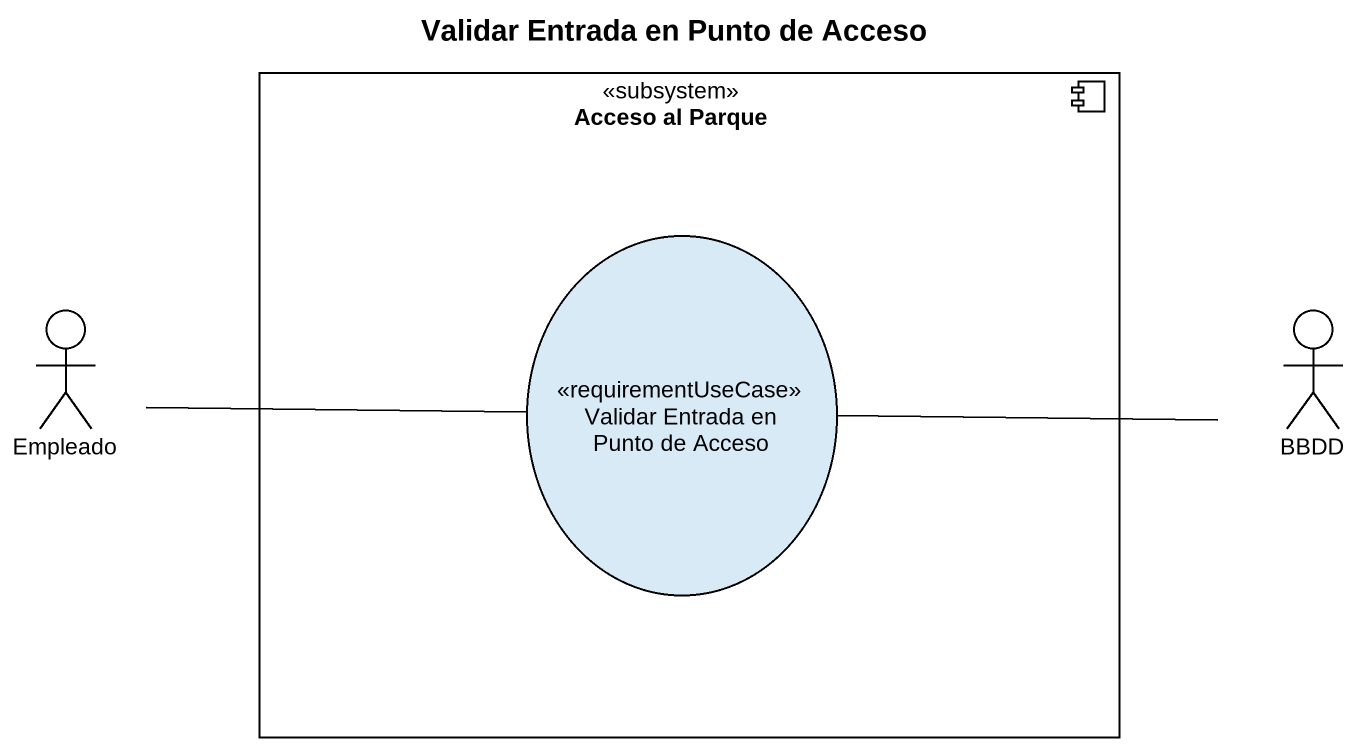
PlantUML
@startuml
title Validar Entrada en Punto de Acceso
component "Acceso al Parque" as Acceso_al_Parque <<subsystem>> {
  usecase "Validar Entrada en Punto de Acceso" as Validar_Entrada_en_Punto_de <<requirementUseCase>>
}
actor Empleado
actor BBDD
Empleado -right- Validar_Entrada_en_Punto_de
BBDD -left- Validar_Entrada_en_Punto_de
@enduml
